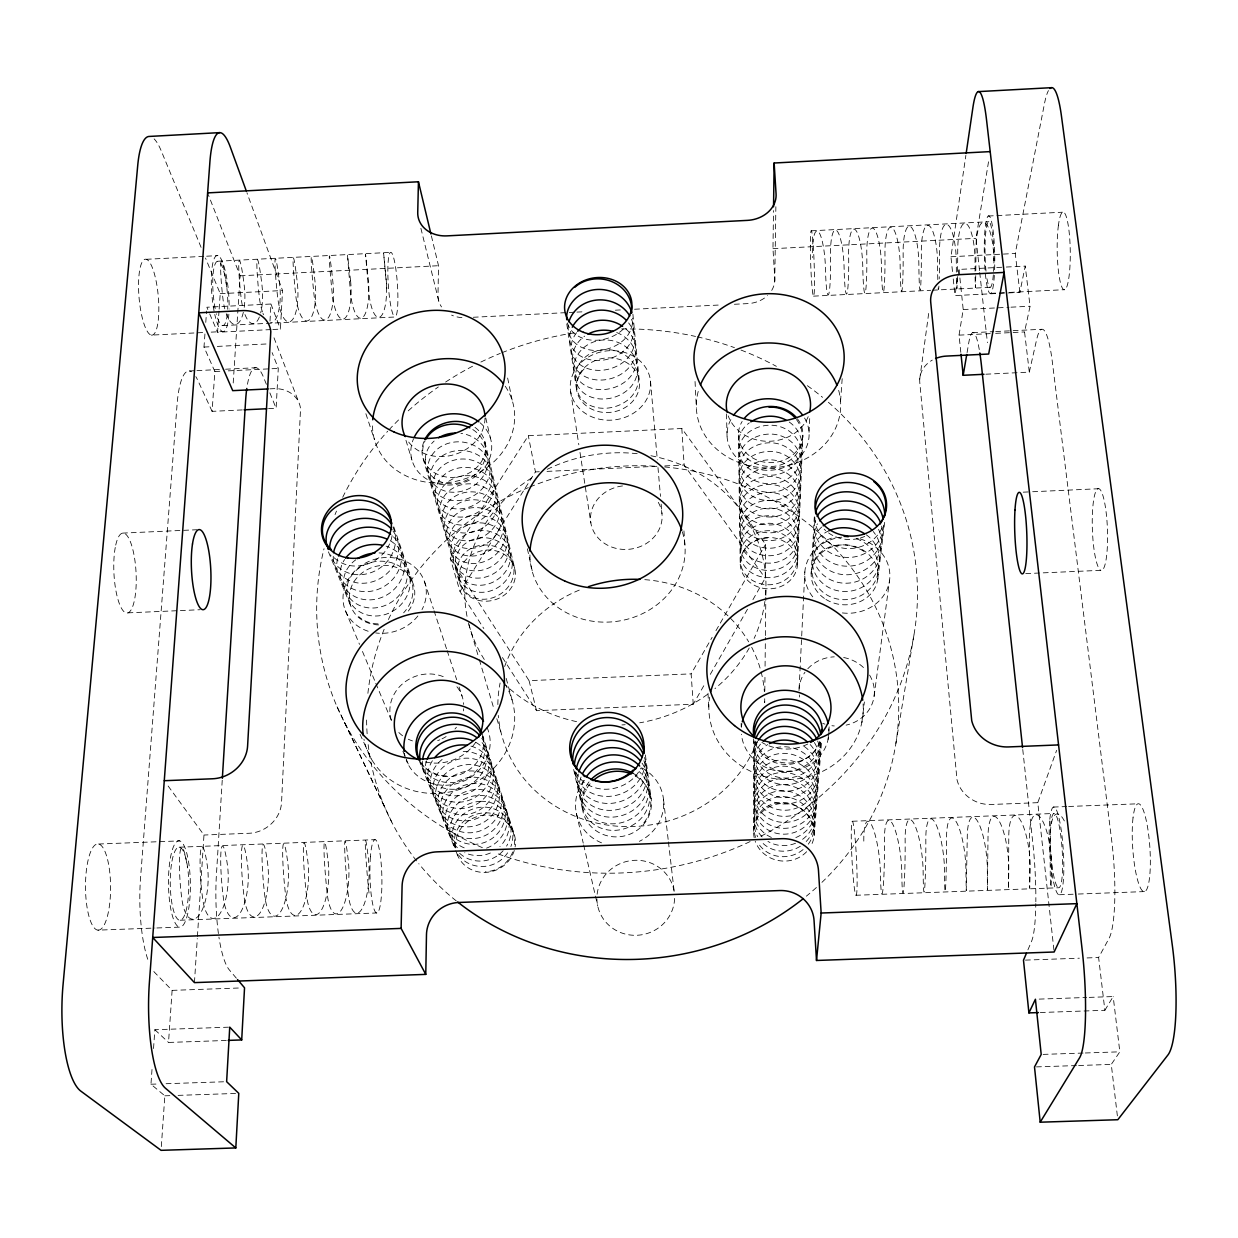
<?xml version="1.0" encoding="UTF-8"?>
<svg xmlns="http://www.w3.org/2000/svg" width="1238" height="1238" viewBox="0 0 1238 1238"><rect width="100%" height="100%" fill="white"/><g stroke="black" fill="none" stroke-linecap="round" stroke-linejoin="round"><path stroke-width="0.75" stroke-dasharray="5 3.75" d="M752.921 599.687L765.239 578.115L765.579 544.318L681.829 428.503L528.317 435.73L450.245 558.384L460.041 591.501L483.826 628.548M764.713 698.758L764.682 702.596A133.611 123.475 -7.9 0 0 764.682 697.907M764.805 691.098L764.991 673.859M765.069 666.199L765.394 637.462M765.409 635.543L765.827 597.227M765.858 595.308L765.935 587.648M975.823 270.611L975.977 249.209A32.42 8.79 87.2 0 1 985.03 222.964A32.42 8.79 87.2 0 1 993.805 260.614M771.723 290.404A28.273 23.77 -2.3 0 0 774.802 278.318L772.976 248.683L773.502 210.599M957.593 271.524L957.732 250.138A32.405 8.511 87.2 0 1 966.429 223.908A32.405 8.511 87.2 0 1 975.049 261.558L975.064 271.199M774.74 281.428L775.87 206.731M431.381 235.87L438.515 265.706L437.989 295.248A28.072 23.522 -11.4 0 0 441.517 306.916M975.745 275.625L975.358 287.634L975.08 276.244M957.5 276.538L956.912 288.562L956.401 277.188M797.535 564.172A28.675 25.689 0.2 0 0 755.52 540.418A28.675 25.689 0.2 0 0 753.602 584.878A28.675 25.689 0.2 0 0 797.535 564.172L802.874 435.513M809.048 432.325L809.838 415.581M799.129 688.39L804.839 571.863M268.584 408.648L276.12 408.277L278.287 368.413L272.128 352.629M272.809 329.494L280.422 329.122L282.527 290.528L246.935 192.741M811.169 573.813L814.325 516.772M269.992 321.091L270.967 304.022L206.87 307.241L209.005 312.239M222.236 780.234L216.433 874.539A74.992 17.115 89.3 0 0 218.414 933.545M194.443 982.616L197.291 938.528M197.415 936.609L203.976 835.031L167.672 785.372M233.208 382.991L240.141 275.811L208.309 194.66M161.327 1146.574L164.84 1095.816L150.959 1084.225L152.166 1067.311M226.291 1040.462L168.523 1042.442L172.113 990.369L154.843 972.65A74.884 19.638 89.5 0 1 152.351 969.416M242.23 409.917L212.1 411.356L214.855 371.508L203.991 347.058L204.951 333.78M270.905 329.587L217.563 332.248L219.018 311.032M219.157 309.113L220.225 293.685L205.508 258.061M153.527 1048.524L154.874 1029.737L229.742 1027.138M205.771 322.406L206.591 311.032M840.571 401.112L842.211 378.209M814.202 835.464L821.537 742.088M828.067 739.504L829.15 726.892M877.757 579.245L884.675 522.374M861.849 722.543L864.387 701.931M874.105 696.143L889.596 580.111M919.726 379.107L928.84 312.208M952.486 271.54L950.954 256.73L965.872 155.384M1006.308 267.037L1025.234 266.093L1019.864 292.354L954.962 295.572L959.001 269.42L1004.42 267.129M960.812 352.35L959.032 335.142L963.21 309.546L959.001 269.42M979.521 270.58L975.993 238.346L988.961 159.145M895.894 743.373L914.433 632.154M967.079 352.582L968.704 343.127A68.663 8.712 88.2 0 1 979.568 351.329M1019.864 292.354L1015.253 253.481L1044.454 103.729A73.754 11.962 89.5 0 1 1048.447 90.591M985.85 374.201L1029.304 372.127L1024.553 331.939L1030.062 306.235L1025.234 266.093M1029.304 372.127L1036.593 339.816A68.771 10.941 88.4 0 1 1052.377 362.223L1111.693 840.556A76.416 13.355 86.2 0 1 1109.016 938.435L1098.617 957.516L1104.869 1010.285L1040.322 1012.514M1053.925 950.088L1037.784 802.673L1056.618 750.336M1027.911 949.84L1031.594 941.205A76.276 10.631 86.5 0 0 1035.804 903.585M502.427 657.533L536.534 710.689L693.249 704.221L705.567 682.649M710.303 674.354L748.185 607.982M693.249 704.221L691.129 673.874L712.129 637.338M715.951 630.684L765.579 544.318M1104.869 1010.285L1113.179 996.559L1088.527 997.41M460.041 591.501L535.435 471.91L528.317 435.73M1117.372 1115.902L1111.275 1064.417L1119.833 1051.82L1113.179 996.559M146.316 259.299L204.75 256.297M206.638 256.204L217.95 255.616M988.234 216.031L1062.514 212.209M217.594 261.249L390.635 252.366M811.308 230.81L988.868 221.71M240.141 275.811L438.515 265.706M772.976 248.683L975.993 238.346M220.225 293.685L282.527 290.528M950.954 256.73L1015.253 253.481M222.732 325.594L394.937 317.005A32.389 4.55 86.2 0 0 395.789 268.677A32.389 4.55 86.2 0 0 387.865 268.367A32.389 4.55 86.2 0 0 394.937 317.005M813.552 296.145L930.697 290.296M932.616 290.203L990.23 287.324M473.272 317.268L567.36 312.58M569.279 312.487L575.036 312.193M576.954 312.1L582.727 311.821M615.363 310.196L621.12 309.902M634.552 309.237L720.965 304.935M734.397 304.269L747.845 303.604A28.273 23.77 -2.3 0 0 767.514 295.588M151.376 335.111A38.099 9.625 85 0 0 155.787 279.478A38.099 9.625 85 0 0 138.857 276.91A38.099 9.625 85 0 0 151.376 335.111L203.481 332.511M211.203 332.124L222.778 331.552M990.617 293.36L1007.701 292.508M1009.604 292.416L1064.649 289.677M203.991 347.058L209.702 346.779M217.315 346.408L268.692 343.87M963.21 309.546L1009.047 307.272M1010.966 307.179L1030.062 306.235M189.337 370.982L195.047 370.704M196.95 370.611L223.645 369.311M225.548 369.218L256.049 367.717M972.666 332.666L993.758 331.645M995.677 331.536L1041.684 329.293M214.855 371.508L220.612 371.23M228.303 370.858L278.287 368.413M959.032 335.142L993.727 333.44M995.646 333.347L1024.553 331.939M269.884 388.856L273.598 388.67A28.845 24.389 -18.9 0 1 300.54 408.803L281.552 802.394A31.786 28.598 -31.7 0 1 249.008 833.282L203.976 835.031M535.435 471.91L539.288 471.74M547.026 471.384L657.084 466.277M664.821 465.921L684.119 465.024L765.239 578.115M122.469 533.114L196.811 529.74M1023.238 492.167L1030.79 491.826M1032.678 491.734L1098.71 488.731M127.932 612.856L200.123 609.715M1025.745 573.612L1100.861 570.331A40.885 7.521 87.9 0 0 1106.06 511.727A40.885 7.521 87.9 0 0 1092.86 506.667A40.885 7.521 87.9 0 0 1100.861 570.331M450.245 558.384L529.059 680.652L691.129 673.874M1037.784 802.673L991.205 804.483A32.265 29.542 17.5 0 1 956.989 779.661L919.772 382.387A29.356 25.039 5.3 0 1 932.291 360.103M98.591 844.022L179.649 840.896M1053.29 807.068L1066.723 806.557M1068.642 806.48L1137.737 803.802M179.17 847.21L375.129 839.658M852.286 821.258L1054.018 813.474M180.129 920.236L376.878 912.963M856.015 895.26A37.047 2.259 87.1 0 0 855.257 840.231A37.047 2.259 87.1 0 0 851.295 839.271A37.047 2.259 87.1 0 0 856.015 895.26L1058.598 887.754A37.217 5.772 86.4 0 0 1060.347 832.4A37.217 5.772 86.4 0 0 1050.288 831.673A37.217 5.772 86.4 0 0 1058.598 887.754M98.019 930.14A43.098 12.55 89.7 0 0 108.944 866.306A43.098 12.55 89.7 0 0 87.202 864.697A43.098 12.55 89.7 0 0 98.019 930.14L154.951 928.036M156.855 927.974L179.618 927.138A43.175 10.941 89.3 0 0 188.795 863.257A43.175 10.941 89.3 0 0 169.823 861.54A43.175 10.941 89.3 0 0 179.618 927.138M1059.403 894.734L1076.41 894.099M1078.298 894.037L1144.469 891.592M172.113 990.369L240.729 987.939M1025.42 960.115L1079.35 958.197M1087.057 957.933L1098.617 957.516M1039.208 999.112L1086.624 997.472M150.959 1084.225L158.526 1083.977M166.093 1083.714L226.631 1081.687M1043.123 1054.389L1083.389 1053.043M1085.308 1052.981L1119.833 1051.82M164.84 1095.816L170.519 1095.63M178.102 1095.367L236.891 1093.417M1036.423 1066.893L1076.72 1065.562M1078.638 1065.5L1111.275 1064.417M154.874 1029.737L168.523 1042.442M236.381 978.206L229.386 969.973A74.992 17.115 89.3 0 1 218.925 937.058M344.628 722.59L392.431 823.471M337.092 706.774L385.622 809.172M212.1 411.356L197.941 380.654A67.517 16.156 86.2 0 0 195.836 376.646M360.041 734.304L371.802 759.761M209.717 313.91L217.563 332.248M402.907 751.327L409.205 766.214M345.433 610.752L359.515 644.379M362.471 651.467L375.083 681.55M375.81 683.314L391.378 720.485M328.441 551.823L351.081 606.868M201.098 247.368L161.373 151.175A72.346 17.642 84.5 0 0 154.116 138.888M419.032 760.194L455.058 849.036M455.739 850.707L457.905 856.031M266.387 384.306L263.617 377.466A67.61 14.067 86.4 0 0 247.043 386.86M269.869 392.879L276.12 408.277M274 337.788L298.931 402.644M270.967 304.022L280.422 329.122M393.792 526.862L413.492 584.769M365.875 413.709L374.387 439.413M424.495 581.643L433.439 608.895M434.027 610.705L446.547 648.851M447.15 650.662L456.683 679.724M459.066 686.982L462.053 696.066M482.34 734.366L514.296 834.458M405.956 440.341L411.991 460.18M468.954 624.679L478.796 657.858M479.338 659.699L494.101 709.467M496.84 718.674L501.761 735.264M423.102 458.493L459.902 583.81M506.187 678.378L512.099 699.996M529.059 680.652L536.534 710.689M420.889 228.287L438.825 301.329M484.863 441.703L514.76 568.66A28.459 25.41 -14.3 0 1 478.704 600.415A28.459 25.41 -14.3 0 1 468.01 557.719A28.459 25.41 -14.3 0 1 514.76 568.66M485.76 417.918L490.403 438.097M576.428 813.552L583.237 843.109M583.671 844.966L597.722 905.937M573.658 769.494L582.819 810.875M527.373 548.759L532.634 572.776M507.642 378.023L512.269 400.694M570.61 391.425L578.827 444.798M580.003 452.412L590.851 522.931M566.772 323.892L576.552 389.583M645.385 754.932L651.157 798.85M663.537 799.686L668.211 839.983M668.443 841.902L674.215 891.793M979.738 272.484L987.413 342.663M1022.758 749.501L1032.879 843.542A76.276 10.631 86.5 0 1 1035.835 901.744M953.245 278.937L954.962 295.572M350.617 280.918L347.476 255.013L350.509 293.066A31.987 9.362 87.6 0 0 362.517 317.578A31.987 9.362 87.6 0 0 368.367 280.02L365.535 254.084L368.769 292.137A32.002 9.099 87.7 0 0 380.453 316.68A32.002 9.099 87.7 0 0 386.148 279.123L383.61 253.156L387.061 291.224M632.897 314.158L639.412 382.171A31.662 27.267 -7.2 0 1 594.163 410.242A31.662 27.267 -7.2 0 1 590.139 363.183A31.662 27.267 -7.2 0 1 639.412 382.171M650.492 381.025A40.297 34.71 -7.1 0 1 593.544 417.516A40.297 34.71 -7.1 0 1 587.292 357.72A40.297 34.71 -7.1 0 1 650.492 381.025L657.316 459.871M657.982 467.562L660.488 496.407M661.154 504.098L661.974 513.708M683.949 530.885L685.094 547.908M681.829 428.503L684.119 465.024M707.997 693.249L708.879 710.225M695.044 381.49L696.36 407.983M726.505 413.956L727.046 436.178M741.16 723.394L741.222 727.016M738.374 435.002L740.216 563.476M956.355 272.143L956.309 262.518A32.389 8.233 87.1 0 0 947.844 224.867A32.389 8.233 87.1 0 0 939.534 251.066A32.436 0.975 -89.9 0 1 939.209 278.937M753.4 738.854L753.586 832.369M461.944 317.624A28.072 23.522 -11.4 0 1 451.622 315.133M480.065 422.746A40.746 35.314 -13.7 0 1 483.454 469.078A40.746 35.314 -13.7 0 1 431.536 481.597A40.746 35.314 -13.7 0 1 413.538 438.778M486.983 727.31A43.593 40.065 -21.1 0 1 462.114 781.843A43.593 40.065 -21.1 0 1 406.157 759.9M405.12 756.573A43.593 40.065 -21.1 0 1 404.377 753.153M828.856 728.888A43.856 40.699 3.7 0 1 788.389 771.645A43.856 40.699 3.7 0 1 741.423 734.211M741.423 727.124A43.856 40.699 3.7 0 1 741.918 723.611M804.545 418.011A41.055 35.763 -0.8 0 1 767.993 470.301A41.055 35.763 -0.8 0 1 731.658 418.15M635.094 775.808A34.695 32.745 -10.7 0 1 645.447 822.017A34.695 32.745 -10.7 0 1 596.035 830.713A34.695 32.745 -10.7 0 1 590.124 783.731M378.627 624.911A33.117 29.372 -19.3 0 1 350.694 588.731A33.117 29.372 -19.3 0 1 397.073 567.7A33.117 29.372 -19.3 0 1 407.813 611.696M227.312 314.143A32.281 7.103 85.4 0 1 216.325 313.787M215.18 308.711A32.281 7.103 85.4 0 1 217.873 261.233A32.281 7.103 85.4 0 1 227.684 309.221M993.34 274.851A32.822 4.41 88.8 0 1 986.593 276.089M986.021 271.153A32.822 4.41 88.8 0 1 986.129 229.37A32.822 4.41 88.8 0 1 991.824 229.572A32.822 4.41 88.8 0 1 993.588 271.416M505.212 386.21A71.634 61.668 -13.6 0 1 460.969 480.065A71.634 61.668 -13.6 0 1 372.499 423.396M504.547 683.376A76.771 70.195 -20.6 0 1 464.807 787.569A76.771 70.195 -20.6 0 1 363.926 739.194M863.103 703.896A77.251 71.355 3.3 0 1 783.128 779.445A77.251 71.355 3.3 0 1 709.637 697.226M838.652 390.341A72.206 62.473 -1 0 1 766.941 467.902A72.206 62.473 -1 0 1 699.176 388.314M475.81 742.15A44.785 40.947 -20.6 0 1 422.684 761.169M807.749 744.038A45.063 41.612 3.3 0 1 761.881 742.429M808.182 416.68A42.123 36.428 -1 0 1 767.73 441.285A42.123 36.428 -1 0 1 728.223 415.922M485.002 418.042A41.783 35.964 -13.6 0 1 453.696 454.81A41.783 35.964 -13.6 0 1 407.147 439.908M682.339 531.783A77.762 69.529 -8.1 0 1 618.072 621.167A77.762 69.529 -8.1 0 1 529.926 554.825M392.926 527.048A34.385 30.965 -35.5 0 1 380.84 567.391A34.385 30.965 -35.5 0 1 338.562 567.236A34.37 28.768 -5.6 0 1 330.608 554.779M333.239 556.311A34.091 28.598 -5.6 0 0 342.059 575.809A34.107 30.749 -35.7 0 0 386.488 573.983A34.107 30.749 -35.7 0 0 393.003 530.978M393.498 536.874A33.828 30.548 -35.9 0 1 391.1 581.024A33.828 30.548 -35.9 0 1 345.495 584.243A33.797 28.428 -5.6 0 1 337.928 557.781M392.106 535.621A34.679 31.167 -35.4 0 1 369.125 563.398A34.679 31.167 -35.4 0 1 335.003 558.508A34.664 28.938 -5.6 0 1 332.295 555.738M390.388 540.82A33.797 28.428 -5.6 0 1 395.092 544.209A33.55 30.346 -36.1 0 1 394.845 588.623A33.55 30.346 -36.1 0 1 348.884 592.522A33.519 28.273 -5.6 0 1 344.551 559.591M355.91 559.715A33.24 28.103 -5.6 0 0 352.211 600.693A33.271 30.145 -36.3 0 0 397.816 596.84A33.271 30.145 -36.3 0 0 398.032 552.721A33.519 28.273 -5.6 0 0 386.086 546.159M379.06 552.922A33.24 28.103 -5.6 0 1 400.911 561.108A33.008 29.944 -36.5 0 1 400.725 604.918A33.008 29.944 -36.5 0 1 355.476 608.709A32.962 27.948 -5.6 0 1 357.411 569.279A32.962 27.948 -5.6 0 1 403.758 569.341A32.745 29.743 -36.7 0 1 403.634 612.81M378.07 623.875A32.745 29.743 -36.7 0 1 358.695 616.601M575.949 772.806A35.763 31.677 -21.1 0 0 597.335 801.791A35.763 31.677 -21.1 0 0 636.347 791.871A35.902 34.757 9.8 0 0 644.487 757.486M575.655 771.939A36.397 32.126 -20.8 0 0 634.212 777.464A36.552 35.298 9.1 0 0 640.665 768.427M574.772 771.614A36.072 31.894 -20.9 0 0 599.053 795.585A36.072 31.894 -20.9 0 0 635.295 784.737A36.227 35.02 9.4 0 0 645.153 758.724M643.853 760.72A35.593 34.494 10.1 0 1 637.4 798.866A35.453 31.476 -21.2 0 1 595.772 807.625A35.453 31.476 -21.2 0 1 578.332 773.92M589.04 781.921A34.54 30.842 -21.5 0 0 593.76 824.229A34.54 30.842 -21.5 0 0 640.417 819.169A34.679 33.705 11.4 0 0 639.148 771.537M584.212 780.265A34.834 31.043 -21.4 0 0 594.89 819.293A34.834 31.043 -21.4 0 0 639.427 812.53A34.974 33.968 11 0 0 641.129 767.684M581.04 777.062A35.144 31.259 -21.3 0 0 595.292 813.567A35.144 31.259 -21.3 0 0 638.421 805.752A35.283 34.231 10.6 0 0 641.485 762.299M633.237 773.394A34.385 33.457 11.9 0 1 641.392 825.7M881.642 526.104A34.432 31.971 -10 0 1 865.811 561.232A34.432 31.971 -10 0 1 825.467 558.74A34.231 28.381 12.9 0 1 817.482 523.813M883.623 525.082A34.741 32.188 -10 0 1 862.886 554.392A34.741 32.188 -10 0 1 826.071 549.966A34.525 28.536 12.8 0 1 815.672 519.697M864.712 536.425A35.345 32.652 -10.1 0 1 860.534 537.942M858.383 538.515A35.345 32.652 -10.1 0 1 827.309 531.969A35.113 28.876 12.5 0 1 824.183 529.168M814.883 517.654A34.819 28.706 12.7 0 0 826.69 541.052A35.035 32.42 -10 0 0 882.756 526.011M878.562 529.369A34.153 31.755 -9.9 0 1 867.544 568.149A34.153 31.755 -9.9 0 1 824.879 567.36A33.952 28.211 13 0 1 821.661 527.063M829.073 530.684A33.674 28.041 13.1 0 0 824.307 575.856A33.859 31.538 -9.9 0 0 869.85 574.045A33.859 31.538 -9.9 0 0 873.192 531.489M866.26 534.801A33.674 28.041 13.1 0 1 867.884 536.008A33.581 31.321 -9.8 0 1 871.088 580.266A33.581 31.321 -9.8 0 1 823.734 584.181A33.395 27.886 13.2 0 1 813.165 556.373A33.395 27.886 13.2 0 1 836.006 536.983M856.278 538.685A33.395 27.886 13.2 0 1 866.971 544.565A33.302 31.105 -9.8 0 1 870.128 588.53A33.302 31.105 -9.8 0 1 823.177 592.398A33.132 27.716 13.3 0 1 819.912 552.922A33.132 27.716 13.3 0 1 866.074 552.999M631.504 319.311A32.761 29.495 5.5 0 1 624.695 350.168A32.637 25.518 -15.9 0 1 585.512 358.432A32.637 25.518 -15.9 0 1 570.919 330.391M568.304 325.145A32.9 25.642 -15.8 0 0 586.827 349.255A32.9 25.642 -15.8 0 0 623.627 340.079A33.024 29.697 5.4 0 0 632.664 318.12M567.391 322.932A33.163 25.766 -15.8 0 0 590.232 340.001A33.163 25.766 -15.8 0 0 622.544 329.803A33.302 29.882 5.4 0 0 623.937 328.426M576.583 332.713A32.374 25.394 -15.9 0 0 582.804 366.433A32.374 25.394 -15.9 0 0 625.732 360.119A32.498 29.31 5.6 0 0 628.641 322.917M625.685 328.72A32.234 29.139 5.6 0 1 626.768 369.899A32.111 25.271 -15.9 0 1 581.968 374.758A32.111 25.271 -15.9 0 1 581.736 338.5A31.987 28.954 5.7 0 1 584.692 336.132M616.694 332.542A31.987 28.954 5.7 0 1 627.774 379.524A31.863 25.147 -15.9 0 1 583.33 384.322A31.863 25.147 -15.9 0 1 583.083 348.234A31.739 28.768 5.8 0 1 627.759 348.404A31.739 28.768 5.8 0 1 628.78 388.995A31.615 25.039 -16 0 1 584.676 393.73A31.615 25.039 -16 0 1 584.413 357.828A31.492 28.598 5.9 0 1 628.749 357.983A31.492 28.598 5.9 0 1 629.755 398.327A31.368 24.915 -16 0 1 585.992 403A31.368 24.915 -16 0 1 585.729 367.268M938.915 286.133A32.436 0.975 -89.9 0 1 938.079 286.597M937.8 279.587A32.436 0.975 -89.9 0 1 937.568 263.446A32.389 7.954 87 0 0 929.274 225.811A32.389 7.954 87 0 0 921.32 251.995A32.42 1.253 -90 0 1 920.298 289.769A32.42 1.253 -90 0 1 918.859 264.39A32.374 7.676 86.9 0 0 910.719 226.771A32.374 7.676 86.9 0 0 903.136 252.923A32.405 1.517 90 0 1 901.945 290.682A32.405 1.517 90 0 1 900.15 265.334A32.358 7.397 86.8 0 0 892.18 227.715A32.358 7.397 86.8 0 0 884.953 253.836A32.389 1.78 89.9 0 1 883.592 291.595A32.389 1.78 89.9 0 1 881.456 266.278A32.343 7.119 86.7 0 0 873.657 228.659A32.343 7.119 86.7 0 0 866.786 254.765A32.374 2.058 89.8 0 1 865.269 292.508A32.374 2.058 89.8 0 1 862.778 267.222A32.327 6.84 86.7 0 0 855.149 229.618A32.327 6.84 86.7 0 0 848.634 255.678A32.358 2.321 89.7 0 1 846.962 293.421A32.358 2.321 89.7 0 1 844.115 268.166A32.327 6.561 86.6 0 0 836.656 230.562A32.327 6.561 86.6 0 0 830.497 256.606A32.343 2.6 89.7 0 1 828.671 294.334A32.343 2.6 89.7 0 1 825.483 269.11A32.312 6.298 86.5 0 0 818.179 231.506A32.312 6.298 86.5 0 0 812.376 257.519M1064.34 820.933A36.877 10.43 82.4 0 0 1050.366 834.489A36.738 0.851 -89.7 0 0 1050.489 883.53A36.738 0.851 -89.7 0 0 1051.696 867.513A36.846 10.059 82.5 0 0 1041.096 818.473A36.846 10.059 82.5 0 0 1029.552 835.279L1029.676 888.28L1030.233 868.333A36.831 9.703 82.6 0 0 1019.849 819.293A36.831 9.703 82.6 0 0 1008.769 836.068L1008.521 889.07L1008.769 869.138A36.8 9.331 82.7 0 0 998.602 820.113A36.8 9.331 82.7 0 0 988.017 836.857L987.367 889.843L987.336 869.943A36.784 8.976 82.8 0 0 977.386 820.933A36.784 8.976 82.8 0 0 967.265 837.662L966.244 890.633L965.919 870.747A36.769 8.604 82.9 0 0 956.2 821.738A36.769 8.604 82.9 0 0 946.528 838.451A36.676 0.928 -89.4 0 1 945.615 887.429A36.676 0.928 -89.4 0 1 944.532 871.521A36.738 8.248 83 0 0 935.015 822.558A36.738 8.248 83 0 0 925.823 839.24A36.66 1.284 -89.4 0 1 924.693 888.203A36.66 1.284 -89.4 0 1 923.146 872.326A36.722 7.892 83.1 0 0 913.861 823.378A36.722 7.892 83.1 0 0 905.133 840.029A36.645 1.64 -89.3 0 1 903.802 888.977A36.645 1.64 -89.3 0 1 901.79 873.115A36.707 7.536 83.1 0 0 892.722 824.183A36.707 7.536 83.1 0 0 884.458 840.819A36.629 1.996 -89.2 0 1 882.911 889.751A36.629 1.996 -89.2 0 1 880.45 873.92A36.691 7.165 83.2 0 0 871.598 825.003A36.691 7.165 83.2 0 0 863.815 841.592M328.163 862.019A36.258 11.328 -87.1 0 1 321.091 910.58A36.258 11.328 -87.1 0 1 306.529 895.384A36.165 2.399 85.1 0 1 303.418 846.854A36.165 2.399 85.1 0 1 308.014 862.793A36.242 11.668 -87 0 1 300.726 911.323A36.242 11.668 -87 0 1 285.73 896.173A36.15 2.739 85.1 0 1 282.821 847.643A36.15 2.739 85.1 0 1 287.866 863.551A36.242 11.993 -86.9 0 1 280.376 912.081A36.242 11.993 -86.9 0 1 264.947 896.946A36.134 3.08 85.2 0 1 262.255 848.432A36.134 3.08 85.2 0 1 267.733 864.325A36.227 12.334 -86.8 0 1 260.057 912.839A36.227 12.334 -86.8 0 1 244.196 897.72A36.119 3.42 85.3 0 1 241.704 849.222A36.119 3.42 85.3 0 1 247.615 865.083A36.212 12.659 -86.7 0 1 239.739 913.582A36.212 12.659 -86.7 0 1 223.459 898.494A36.103 3.76 85.3 0 1 221.153 850.011A36.103 3.76 85.3 0 1 227.529 865.857A36.196 12.984 -86.6 0 1 219.451 914.34A36.196 12.984 -86.6 0 1 202.738 899.268A36.072 4.101 85.4 0 1 200.649 850.8A36.072 4.101 85.4 0 1 207.442 866.615A36.196 13.324 -86.5 0 1 199.179 915.099A36.196 13.324 -86.5 0 1 182.032 900.057A36.057 4.441 85.4 0 1 180.144 851.589A36.057 4.441 85.4 0 1 187.387 867.389M369.017 893.047A36.227 1.362 84.9 0 1 365.303 844.471A36.227 1.362 84.9 0 1 368.568 860.472A36.289 10.662 -87.3 0 1 361.867 909.063A36.289 10.662 -87.3 0 1 348.172 893.836A36.212 1.702 85 0 1 344.644 845.26A36.212 1.702 85 0 1 348.358 861.246A36.273 11.003 -87.2 0 1 341.471 909.822A36.273 11.003 -87.2 0 1 327.343 894.61A36.181 2.058 85 0 1 324.031 846.065A36.181 2.058 85 0 1 328.178 862.019M350.602 280.918A31.971 9.625 87.5 0 1 344.597 318.476A31.971 9.625 87.5 0 1 332.264 293.979A32.002 0.913 84.4 0 1 329.308 256.56A32.002 0.913 84.4 0 1 332.867 281.815A31.971 9.873 87.4 0 1 326.693 319.373A31.971 9.873 87.4 0 1 314.034 294.892A32.002 1.176 84.3 0 1 311.233 257.473A32.002 1.176 84.3 0 1 315.133 282.713A31.956 10.136 87.4 0 1 308.804 320.255A31.956 10.136 87.4 0 1 295.805 295.805A31.987 1.439 84.2 0 1 293.174 258.402A31.987 1.439 84.2 0 1 297.399 283.626A31.94 10.384 87.3 0 1 290.93 321.153A31.94 10.384 87.3 0 1 277.591 296.733A31.971 1.702 84.2 0 1 275.115 259.33A31.971 1.702 84.2 0 1 279.695 284.523A31.925 10.647 87.2 0 1 270.596 322.716M263.508 314.762A31.925 10.647 87.2 0 1 262.967 313.384M262.441 311.914A31.925 10.647 87.2 0 1 259.392 297.646A31.971 1.965 84.1 0 1 257.071 260.259A31.971 1.965 84.1 0 1 261.992 285.421A31.909 10.894 87.1 0 1 260.676 312.92M226.647 287.201A31.94 2.491 83.9 0 0 221.045 262.1A31.94 2.491 83.9 0 0 223.041 299.472A31.909 11.157 87 0 0 224.774 308.835M243.344 312.301A31.909 11.157 87 0 1 226.244 313.725M244.226 307.334A31.909 11.157 87 0 0 244.304 286.303A31.956 2.228 84 0 0 239.058 261.172A31.956 2.228 84 0 0 241.209 298.559A31.909 10.894 87.1 0 0 242.896 307.937M259.376 316.974A31.909 10.894 87.1 0 1 244.335 312.827M994.346 275.378A38.796 5.2 88.8 0 1 985.386 273.861A38.796 5.2 88.8 0 1 988.574 215.876A38.796 5.2 88.8 0 1 994.532 271.787M147.755 959.28A74.884 19.638 89.5 0 1 140.59 877.417L177.08 404.424A67.517 16.156 86.2 0 1 191.488 371.756M228.86 314.22A38.161 8.387 85.4 0 1 214.778 314.452M214.066 310.97A38.161 8.387 85.4 0 1 217.068 255.523A38.161 8.387 85.4 0 1 229.092 309.051M761.107 671.816A133.611 123.475 -7.9 0 1 764.372 691.702M757.254 741.144A133.611 123.475 -7.9 0 1 614.218 825.932A133.611 123.475 -7.9 0 1 498.264 715.394M497.846 704.561A133.611 123.475 -7.9 0 1 500.09 683.005M504.64 666.539A133.611 123.475 -7.9 0 1 580.792 589.489M644.797 579.663A133.611 123.475 -7.9 0 1 728.362 616.184M730.606 618.396A133.611 123.475 -7.9 0 1 748.665 641.841M751.683 647.273A133.611 123.475 -7.9 0 1 760.705 670.315M664.605 466.943A266.433 246.501 -7.9 0 1 883.886 626.366A266.433 246.501 -7.9 0 1 821.939 882.354M816.415 887.507A266.433 246.501 -7.9 0 1 806.356 896.173M456.249 900.893A266.433 246.501 -7.9 0 1 418.784 863.675M416.541 860.859A266.433 246.501 -7.9 0 1 367.903 742.32M367.129 733.763A266.433 246.501 -7.9 0 1 366.587 718.334M367.903 693.342A266.433 246.501 -7.9 0 1 384.538 628.378M388.407 619.557A266.433 246.501 -7.9 0 1 528.301 487.617M529.926 486.952A266.433 246.501 -7.9 0 1 657.595 466.37M658.276 502.334A35.871 31.848 -7 0 1 638.282 547.304A35.871 31.848 -7 0 1 591.315 525.206A35.871 31.848 -7 0 1 623.271 485.853M456.915 686.75A37.341 34.014 -20.8 0 1 463.693 704.453M463.646 708.77A37.341 34.014 -20.8 0 1 463.399 710.937M456.42 727.217A37.341 34.014 -20.8 0 1 454.965 729.012M446.144 736.564A37.341 34.014 -20.8 0 1 442.012 738.838M439.861 739.798A37.341 34.014 -20.8 0 1 437.648 740.634M412.486 740.912A37.341 34.014 -20.8 0 1 408.292 739.225M402.598 735.774A37.341 34.014 -20.8 0 1 397.785 731.349M391.394 720.237A37.341 34.014 -20.8 0 1 403.789 682.803A37.341 34.014 -20.8 0 1 445.015 677.434M674.602 898.417A38.904 37.465 -11.2 0 1 635.465 935.309A38.904 37.465 -11.2 0 1 596.902 898.943M597.134 894.238A38.904 37.465 -11.2 0 1 634.831 860.302A38.904 37.465 -11.2 0 1 674.137 891.375M869.571 675.081A37.697 34.587 6.2 0 1 846.111 725.128M834.288 725.948A37.697 34.587 6.2 0 1 831.921 725.7M824.957 724.137A37.697 34.587 6.2 0 1 822.728 723.348M799.655 697.056A37.697 34.587 6.2 0 1 799.299 694.905M799.036 690.556A37.697 34.587 6.2 0 1 804.994 672.203M807.78 668.768A37.697 34.587 6.2 0 1 834.288 656.836M843.651 657.517A37.697 34.587 6.2 0 1 863.985 668.025M754.205 837.755A30.408 28.799 6.7 0 1 788.08 803.772A30.408 28.799 6.7 0 1 810.967 845.802M806.634 851.729A30.408 28.799 6.7 0 1 755.211 841.267M455.677 847.411A30.238 28.397 -23.5 0 1 486.642 815.037A30.238 28.397 -23.5 0 1 515.116 846.916M514.281 850.475A30.238 28.397 -23.5 0 1 486.286 872.357A30.238 28.397 -23.5 0 1 457.224 854.375M828.377 402.273A300.942 271.571 -8 0 1 759.792 836.811M750.104 841.577A300.942 271.571 -8 0 1 494.937 852.719M482.371 847.659A300.942 271.571 -8 0 1 324.031 548.697M335.034 514.606A300.942 271.571 -8 0 1 336.473 511.108M342.709 497.289A300.942 271.571 -8 0 1 387.695 431.242M388.995 429.834A300.942 271.571 -8 0 1 399.75 418.784M408.215 410.846A300.942 271.571 -8 0 1 438.345 386.952M445.618 382.047A300.942 271.571 -8 0 1 474.541 365.21M480.87 362.053A300.942 271.571 -8 0 1 500.276 353.387M501.916 352.722A300.942 271.571 -8 0 1 575.531 332.666M621.631 328.906A300.942 271.571 -8 0 1 695.555 336.442M697.273 336.829A300.942 271.571 -8 0 1 734.428 347.615M741.005 350.06A300.942 271.571 -8 0 1 776.381 366.34M807.377 385.683A300.942 271.571 -8 0 1 822.558 397.336M650.909 455.739A150.866 135.963 -8 0 1 765.455 596.252M764.883 601.42A150.866 135.963 -8 0 1 754.112 638.406M749.222 647.985A150.866 135.963 -8 0 1 714.945 688.622M707.455 694.41A150.866 135.963 -8 0 1 639.706 722.806M625.175 724.694A150.866 135.963 -8 0 1 621.925 724.926M576.583 721.646A150.866 135.963 -8 0 1 505.909 685.403M484.29 659.483A150.866 135.963 -8 0 1 467.716 619.681M467.02 616.338A150.866 135.963 -8 0 1 534.445 476.228M547.227 469.31A150.866 135.963 -8 0 1 638.282 453.804M368.166 631.241A42.138 37.403 -19.2 0 1 346.686 582.371A42.138 37.403 -19.2 0 1 402.443 559.978A42.138 37.403 -19.2 0 1 422.003 609.622M417.871 615.982A42.138 37.403 -19.2 0 1 375.687 632.943M642.274 768.102A44.166 41.69 -10.4 0 1 663.692 805.118A44.166 41.69 -10.4 0 1 639.35 841.36M601.513 842.815A44.166 41.69 -10.4 0 1 585.249 778.903M860.193 538.932A42.587 38.13 4.3 0 1 888.884 583.918A42.587 38.13 4.3 0 1 841.979 612.872M812.747 596.855A42.587 38.13 4.3 0 1 841.855 537.184M797.442 418.831A32.265 28.103 -0.7 0 1 792.722 454.965A32.265 28.103 -0.7 0 1 751.033 456.93A32.265 28.103 -0.7 0 1 742.15 421.446M820.221 742.289A34.463 31.987 3.9 0 1 787.523 763.041A34.463 31.987 3.9 0 1 755.242 741.098M482.851 736.27A34.246 31.492 -20.9 0 1 461.805 773.843A34.246 31.492 -20.9 0 1 420.208 761.974M474.99 427.373A32.018 27.747 -13.6 0 1 479.895 463.879A32.018 27.747 -13.6 0 1 438.948 474.99A32.018 27.747 -13.6 0 1 424.077 441.208M458.493 854.824A30.037 26.555 -16.1 0 0 483.331 866.461A30.223 29.356 -38.5 0 0 508.4 851.636M455.058 847.225A30.037 26.555 -16.1 0 1 484.692 812.824A30.006 29.155 -39 0 1 514.172 846.606M459.623 853.276A30.269 26.71 -16 0 0 481.303 861.06A30.439 29.557 -37.9 0 0 503.139 850.723M455.383 847.922A30.269 26.71 -16 0 1 482.696 807.114A30.223 29.356 -38.5 0 1 510.892 846.544M464.204 847.844A30.718 27.019 -15.9 0 1 448.435 817.885A30.718 27.019 -15.9 0 1 478.626 795.43A30.671 29.758 -37.3 0 1 506.961 813.335A30.671 29.758 -37.3 0 1 499.904 846.56M480.684 801.311A30.439 29.557 -37.9 0 1 507.147 815.765A30.439 29.557 -37.9 0 1 506.559 846.127M490.387 852.997A30.671 29.758 -37.3 0 1 479.23 855.566A30.486 26.865 -16 0 1 464.73 852.703M457.41 847.736A30.486 26.865 -16 0 1 452.628 818.705A30.486 26.865 -16 0 1 480.684 801.311M512.687 852.007A30.006 29.155 -39 0 1 485.327 871.784M486.565 848.123A30.904 29.96 -36.8 0 0 506.915 813.815A30.904 29.96 -36.8 0 0 476.553 789.457A30.95 27.174 -15.9 0 0 445.2 818.086A30.95 27.174 -15.9 0 0 475.021 844.347A31.136 30.161 -36.2 0 0 505.444 812.67A31.136 30.161 -36.2 0 0 474.433 783.391A31.198 27.329 -15.8 0 0 442.833 812.19A31.198 27.329 -15.8 0 0 472.854 838.606A31.368 30.377 -35.7 0 0 503.526 806.696A31.368 30.377 -35.7 0 0 472.282 777.216A31.43 27.499 -15.8 0 0 440.434 806.217A31.43 27.499 -15.8 0 0 470.657 832.772A31.6 30.579 -35.2 0 0 501.576 800.646A31.6 30.579 -35.2 0 0 470.1 770.965A31.677 27.654 -15.7 0 0 437.989 800.135A31.677 27.654 -15.7 0 0 468.428 826.86A31.848 30.795 -34.7 0 0 499.61 794.486A31.848 30.795 -34.7 0 0 467.887 764.62A31.925 27.824 -15.7 0 0 435.513 793.976A31.925 27.824 -15.7 0 0 466.169 820.84A32.095 31.012 -34.2 0 0 497.599 788.25A32.095 31.012 -34.2 0 0 465.643 758.167A32.173 27.994 -15.6 0 0 432.991 787.708A32.173 27.994 -15.6 0 0 463.863 814.728A32.343 31.229 -33.8 0 0 495.556 781.89A32.343 31.229 -33.8 0 0 463.368 751.605A32.436 28.149 -15.6 0 0 461.356 751.745M426.522 760.859A32.962 28.489 -15.5 0 0 456.745 795.786A33.132 31.909 -32.4 0 0 486.658 775.065A33.132 31.909 -32.4 0 0 480.112 740.448M481.721 738.173A33.395 32.142 -32 0 1 483.114 771.181A33.395 32.142 -32 0 1 454.3 789.271A33.225 28.66 -15.4 0 1 422.498 761.37M476.026 742.444A32.869 31.677 -32.9 0 1 490.171 777.82A32.869 31.677 -32.9 0 1 459.159 802.209A32.699 28.319 -15.5 0 1 432.402 760.736M482.371 736.502A33.674 32.374 -31.6 0 1 451.808 782.648A33.503 28.845 -15.4 0 1 420.487 761.788A33.782 29.016 -15.3 0 0 449.27 775.917M470.951 746.112A32.606 31.461 -33.3 0 1 493.126 780.404A32.606 31.461 -33.3 0 1 461.526 808.507A32.436 28.149 -15.6 0 1 431.691 789.968A32.436 28.149 -15.6 0 1 444.504 757.718M808.275 844.177A30.13 28.52 -20.1 0 0 814.078 825.328A30.424 28.195 27.9 0 0 782.571 796.607A30.424 28.195 27.9 0 0 754.251 824.787A30.362 28.706 -20 0 0 757.733 836.764M803.075 849.593A30.13 28.52 -20.1 0 1 757.718 842.335M755.567 837.445A30.13 28.52 -20.1 0 1 754.251 830.435A30.207 28.01 28.2 0 1 782.37 802.441A30.207 28.01 28.2 0 1 813.629 830.961M795.833 837.569A30.826 29.062 -19.7 0 0 815.424 807.903A31.105 28.737 27 0 0 783.19 778.625A31.105 28.737 27 0 0 754.236 807.315A31.058 29.248 -19.5 0 0 786.718 834.056A31.058 29.248 -19.5 0 0 815.888 801.93A31.337 28.938 26.7 0 0 783.406 772.45A31.337 28.938 26.7 0 0 754.236 801.311M771.398 837.43A30.826 29.062 -19.7 0 1 754.236 813.227A30.873 28.551 27.3 0 1 782.973 784.706A30.873 28.551 27.3 0 1 814.96 813.799A30.594 28.876 -19.8 0 1 800.677 840.633M795.523 843.264A30.594 28.876 -19.8 0 1 767.947 841.422M762.144 836.888A30.594 28.876 -19.8 0 1 754.251 819.045A30.656 28.381 27.6 0 1 782.772 790.711A30.656 28.381 27.6 0 1 814.511 819.602A30.362 28.706 -20 0 1 804.886 842.784M800.336 846.25A30.362 28.706 -20 0 1 760.859 841.19M754.236 801.311A31.306 29.433 -19.4 0 0 786.966 828.207A31.306 29.433 -19.4 0 0 816.353 795.848A31.584 29.124 26.4 0 0 783.623 766.167A31.584 29.124 26.4 0 0 754.221 795.214A31.554 29.635 -19.2 0 0 787.213 822.264A31.554 29.635 -19.2 0 0 816.832 789.674A31.817 29.31 26.1 0 0 783.84 759.807A31.817 29.31 26.1 0 0 754.221 789.024A31.801 29.82 -19.1 0 0 787.476 816.229A31.801 29.82 -19.1 0 0 817.312 783.406A32.064 29.511 25.8 0 0 784.072 753.338A32.064 29.511 25.8 0 0 754.205 782.741A32.049 30.021 -18.9 0 0 787.739 810.101A32.049 30.021 -18.9 0 0 817.807 777.046A32.312 29.712 25.5 0 0 784.304 746.762A32.312 29.712 25.5 0 0 754.205 776.35A32.312 30.223 -18.8 0 0 788.002 803.864A32.312 30.223 -18.8 0 0 818.318 770.578A32.575 29.898 25.2 0 0 803.632 746.05M819.85 741.33A33.952 31.461 -18.1 0 1 786.47 764.45A33.952 31.461 -18.1 0 1 755.072 741.608M754.84 742.073A33.364 30.517 24.4 0 0 754.174 749.748A33.38 31.027 -18.3 0 0 789.086 777.928A33.38 31.027 -18.3 0 0 820.392 743.636A33.627 30.733 24.1 0 0 820.206 741.67M817.637 740.989A33.364 30.517 24.4 0 1 819.865 750.522A33.101 30.826 -18.5 0 1 788.807 784.567A33.101 30.826 -18.5 0 1 754.19 756.557A33.086 30.316 24.7 0 1 757.486 741.856M820.717 742.537A33.658 31.244 -18.2 0 1 786.223 771.32A33.658 31.244 -18.2 0 1 754.174 742.815A33.627 30.733 24.1 0 1 754.143 740.866M814.372 742.537A33.086 30.316 24.7 0 1 819.339 757.316A32.838 30.625 -18.6 0 1 788.529 791.113A32.838 30.625 -18.6 0 1 754.19 763.258A32.838 30.114 25 0 1 761.896 742.552M810.194 744.564A32.838 30.114 25 0 1 818.813 764.001A32.575 30.408 -18.7 0 1 788.266 797.535A32.575 30.408 -18.7 0 1 754.205 769.85A32.575 29.898 25.2 0 1 767.746 744.549M767.467 538.035A28.397 23.383 -0.5 0 0 740.634 562.64A28.397 23.383 -0.5 0 0 770.33 584.738A28.489 27.035 1.2 0 0 797.334 556.466A28.489 27.035 1.2 0 0 767.545 530.715A28.598 23.507 -0.5 0 0 740.525 555.429A28.598 23.507 -0.5 0 0 770.438 577.635A28.691 27.205 1 0 0 797.628 549.192A28.691 27.205 1 0 0 767.637 523.287A28.799 23.615 -0.5 0 0 740.432 548.125A28.799 23.615 -0.5 0 0 770.547 570.439A28.892 27.375 0.9 0 0 797.937 541.811A28.892 27.375 0.9 0 0 767.73 515.751A29 23.723 -0.6 0 0 740.324 540.727A29 23.723 -0.6 0 0 770.655 563.12A29.108 27.53 0.8 0 0 798.247 534.321A29.108 27.53 0.8 0 0 767.823 508.106A29.217 23.847 -0.6 0 0 740.216 533.207A29.217 23.847 -0.6 0 0 770.763 555.707A29.31 27.7 0.7 0 0 798.556 526.723A29.31 27.7 0.7 0 0 767.9 500.353A29.418 23.955 -0.6 0 0 740.107 525.577A29.418 23.955 -0.6 0 0 770.887 548.186A29.526 27.87 0.6 0 0 798.866 519.001A29.526 27.87 0.6 0 0 768.009 492.492A29.635 24.064 -0.7 0 0 739.999 517.855A29.635 24.064 -0.7 0 0 770.995 540.557A29.743 28.056 0.4 0 0 799.191 511.186A29.743 28.056 0.4 0 0 768.102 484.507A29.851 24.187 -0.7 0 0 739.891 509.994A29.851 24.187 -0.7 0 0 771.119 532.804A29.96 28.226 0.3 0 0 799.516 503.247A29.96 28.226 0.3 0 0 768.194 476.413A30.083 24.311 -0.7 0 0 739.782 502.04A30.083 24.311 -0.7 0 0 771.243 524.943A30.176 28.397 0.2 0 0 799.841 495.2A30.176 28.397 0.2 0 0 768.287 468.196A30.3 24.42 -0.8 0 0 739.674 493.962A30.3 24.42 -0.8 0 0 771.367 516.958M796.452 419.527A31.832 29.697 -0.5 0 1 799.16 449.688A31.832 29.697 -0.5 0 1 772.141 466.447A31.724 25.147 -1 0 1 741.33 451.143A31.724 25.147 -1 0 1 749.3 422.87M789.24 422.019A31.584 29.511 -0.4 0 1 800.615 454.253A31.584 29.511 -0.4 0 1 772.001 475.191A31.476 25.023 -0.9 0 1 739.086 451.669A31.476 25.023 -0.9 0 1 768.798 425.222A31.352 29.325 -0.3 0 1 801.574 453.062A31.352 29.325 -0.3 0 1 771.862 483.795A31.229 24.899 -0.9 0 1 739.194 460.381A31.229 24.899 -0.9 0 1 768.69 434.089A31.105 29.139 -0.2 0 1 801.218 461.743A31.105 29.139 -0.2 0 1 771.738 492.275A30.996 24.775 -0.9 0 1 739.318 468.97A30.996 24.775 -0.9 0 1 768.597 442.802A30.873 28.954 -0.1 0 1 800.862 470.301A30.873 28.954 -0.1 0 1 771.614 500.632A30.764 24.667 -0.8 0 1 739.442 477.419A30.764 24.667 -0.8 0 1 768.489 451.39A30.641 28.768 0 0 1 800.522 478.719A30.641 28.768 0 0 1 771.491 508.849A30.532 24.543 -0.8 0 1 739.55 485.745A30.532 24.543 -0.8 0 1 768.396 459.855A30.408 28.582 0.1 0 1 800.181 487.029A30.408 28.582 0.1 0 1 771.367 516.958M512.315 563.584A28.505 25.518 4 0 0 483.996 537.71A28.505 25.518 4 0 0 455.336 562.485A28.567 24.745 -30.4 0 0 482.789 585.094A28.567 24.745 -30.4 0 0 510.598 556.357A28.706 25.658 3.9 0 0 482.093 530.344A28.706 25.658 3.9 0 0 453.216 555.228A28.768 24.868 -30.3 0 0 480.855 577.945A28.768 24.868 -30.3 0 0 508.864 549.038A28.907 25.797 3.9 0 0 480.158 522.869A28.907 25.797 3.9 0 0 451.065 547.877A28.969 25.008 -30.2 0 0 478.889 570.687A28.969 25.008 -30.2 0 0 507.116 541.594A29.124 25.936 3.8 0 0 478.208 515.287A29.124 25.936 3.8 0 0 448.883 540.418A29.186 25.131 -30.1 0 0 476.893 563.336A29.186 25.131 -30.1 0 0 505.321 534.058A29.341 26.091 3.7 0 0 476.228 507.58A29.341 26.091 3.7 0 0 446.686 532.851A29.387 25.271 -30 0 0 474.866 555.877A29.387 25.271 -30 0 0 503.51 526.413A29.557 26.23 3.7 0 0 474.216 499.781A29.557 26.23 3.7 0 0 444.442 525.175A29.604 25.41 -29.9 0 0 472.808 548.31A29.604 25.41 -29.9 0 0 501.669 518.645A29.774 26.385 3.6 0 0 472.173 491.857A29.774 26.385 3.6 0 0 442.167 517.391A29.82 25.549 -29.8 0 0 470.734 540.619A29.82 25.549 -29.8 0 0 499.812 510.783M512.315 563.584A28.366 24.605 -30.6 0 1 484.692 592.135A28.366 24.605 -30.6 0 1 457.41 569.619A28.304 25.379 4 0 1 485.869 544.983A28.304 25.379 4 0 1 514.002 570.703A28.18 24.481 -30.7 0 1 486.58 599.084A28.18 24.481 -30.7 0 1 459.484 576.676M492.074 478.085A30.919 27.128 3.3 0 0 461.495 450.477A30.919 27.128 3.3 0 0 430.282 476.676A30.95 26.246 -29.3 0 0 459.84 500.446A30.95 26.246 -29.3 0 0 490.062 469.604A31.151 27.282 3.3 0 0 459.267 441.827A31.151 27.282 3.3 0 0 427.791 468.165M427.791 468.15A31.198 26.385 -29.2 0 0 457.549 492.028A31.198 26.385 -29.2 0 0 488.02 460.985A31.399 27.453 3.2 0 0 460.938 433.346M425.253 459.499A31.43 26.54 -29 0 0 455.244 483.485A31.43 26.54 -29 0 0 485.946 452.226A31.646 27.607 3.2 0 0 471.523 428.781M422.7 450.725A31.646 27.607 3.2 0 1 425.145 440.666M425.268 459.515A31.399 27.453 3.2 0 1 434.136 441.053M492.074 478.085A30.718 26.106 -29.4 0 1 462.084 508.725A30.718 26.106 -29.4 0 1 432.727 485.064A30.671 26.973 3.4 0 1 463.693 459.004A30.671 26.973 3.4 0 1 494.055 486.441A30.486 25.967 -29.5 0 1 464.296 516.88A30.486 25.967 -29.5 0 1 435.142 493.328M499.812 510.768A29.991 26.524 3.6 0 0 470.1 483.826A29.991 26.524 3.6 0 0 439.861 509.483A30.037 25.689 -29.7 0 0 468.614 532.82A30.037 25.689 -29.7 0 0 497.924 502.783A30.223 26.679 3.5 0 0 467.995 475.671A30.223 26.679 3.5 0 0 437.509 501.467A30.269 25.828 -29.6 0 0 466.463 524.912A30.269 25.828 -29.6 0 0 496.005 494.674A30.439 26.834 3.4 0 0 465.859 467.407A30.439 26.834 3.4 0 0 435.142 493.328M825.947 599.44A33.457 29.96 4.2 0 0 877.974 577.357A33.457 29.96 4.2 0 0 829.893 547.707A33.457 29.96 4.2 0 0 825.947 599.44M171.448 864.325A36.521 9.254 89.3 0 0 179.541 920.236A36.521 9.254 89.3 0 0 187.495 866.631A36.521 9.254 89.3 0 0 171.448 864.325M810.348 245.82A32.683 1.718 88 0 0 813.443 296.099A32.683 1.718 88 0 0 813.428 248.498A32.683 1.718 88 0 0 810.348 245.82M370.425 856.727A36.676 5.942 88.6 0 0 376.507 912.948A36.676 5.942 88.6 0 0 380.762 859.265A36.676 5.942 88.6 0 0 370.425 856.727M1049.654 820.995A43.995 6.824 86.4 0 0 1057.562 893.666A43.995 6.824 86.4 0 0 1062.219 837.894A43.995 6.824 86.4 0 0 1049.654 820.995M1133.033 817.792A44.073 8.573 86.1 0 0 1142.163 890.54A44.073 8.573 86.1 0 0 1148.632 834.598A44.073 8.573 86.1 0 0 1133.033 817.792M1058.444 225.146A38.858 6.53 89.1 0 0 1062.947 288.965A38.858 6.53 89.1 0 0 1069.725 238.578A38.858 6.53 89.1 0 0 1058.444 225.146M115.258 547.459A40.034 11.065 87 0 0 125.023 612.454A40.034 11.065 87 0 0 134.725 559.205A40.034 11.065 87 0 0 115.258 547.459"/><path stroke-width="1.5" d="M773.549 206.792L774.137 163.014L990.183 151.609M425.764 974.383L401.112 928.407L152.707 937.491L194.443 982.616L425.764 974.383L426.476 934.736A32.544 30.842 -32 0 1 458.88 902.471L779.816 890.555A32.621 31.414 11.7 0 1 814.062 920.608L816.507 960.471L1054.142 952.007L1076.859 903.647L821.15 913.025L816.507 960.471M401.112 928.407L402.087 886.222A34.958 32.792 -29.3 0 1 437.045 851.852L781.658 838.683A35.051 33.441 8.6 0 1 818.488 870.593L821.15 913.025M207.628 192.896L418.444 181.769L417.732 212.565A29.867 24.528 -11.3 0 0 446.98 235.87L747.381 220.379A30.099 24.806 -2.6 0 0 776.071 193.902L774.137 163.014M219.853 132.621L149.287 136.443A72.346 17.642 84.5 0 0 137.697 165.737L63.045 984.844A85.731 25.147 -89.3 0 0 80.81 1091.111L161.064 1150.334L235.808 1147.936L238.779 1093.355L226.631 1081.687L229.742 1027.138L241.704 1039.935L228.21 1040.4M241.704 1039.935L244.536 987.8L237.541 979.583M222.345 778.315L245.573 401.112A67.61 14.067 86.4 0 1 246.795 388.469M966.151 153.466L972.898 107.567A73.615 9.533 89.1 0 1 986.593 120.38L1082.027 948.494A87.542 13.68 85.9 0 1 1079.582 1057.809L1040.199 1122.201L1117.821 1119.725L1168.022 1054.853A87.728 17.193 85.5 0 0 1172.309 945.275L1061.492 116.372A73.754 11.962 89.5 0 0 1049.963 88.502M983.962 374.294L963.179 375.3L966.754 354.486M1026.441 953.275L1023.486 960.177L1028.917 1012.901L1038.419 1012.576M1028.917 1012.901L1035.417 999.252L1041.204 1054.451L1034.504 1066.955L1040.199 1122.201M978.391 91.612L1051.526 87.666M268.027 388.949L232.713 390.651L198.776 312.812L242.292 310.63A30.749 25.503 -18.4 0 1 270.812 331.614L247.6 746.003A34.06 30.254 -30.2 0 1 212.503 778.779L164.267 780.714M244.103 409.824L266.696 408.741M1058.567 744.92L1008.552 746.932A34.618 31.321 15.7 0 1 971.722 720.671L930.728 302.273A31.321 26.23 4.6 0 1 959.156 274.666L1004.111 272.422L988.667 354.037L946.497 356.08A29.356 25.039 5.3 0 0 935.572 358.509M235.808 1147.936L165.521 1088.279A85.855 21.928 -89.7 0 1 149.442 981.765L209.903 161.884A72.438 15.367 85 0 1 230.454 147.461L246.285 190.931M418.444 181.769L430.932 233.997M1022.557 747.582L981.471 365.643A68.663 8.712 88.2 0 0 979.815 352.938M961.013 354.269L963.179 375.3M414.219 437.308A40.746 35.314 -13.7 0 1 478.812 421.756M404.13 751.404A43.593 40.065 -21.1 0 1 432.836 707.269A43.593 40.065 -21.1 0 1 483.563 721.243M742.289 721.878A43.856 40.699 3.7 0 1 785.619 690.309A43.856 40.699 3.7 0 1 828.129 723.596M733.422 415.457A41.055 35.763 -0.8 0 1 802.394 414.792M593.079 780.667A34.695 32.745 -10.7 0 1 631.287 773.951M372.731 419.79A71.634 61.668 -13.6 0 1 426.197 361.713A71.634 61.668 -13.6 0 1 503.061 383.285M363.322 735.542A76.771 70.195 -20.6 0 1 414.467 656.511A76.771 70.195 -20.6 0 1 504.547 683.376M710.736 691.763A77.251 71.355 3.3 0 1 789.983 636.905A77.251 71.355 3.3 0 1 862.731 700.197M700.46 384.848A72.206 62.473 -1 0 1 769.046 342.972A72.206 62.473 -1 0 1 836.903 385.142M419.094 759.915A44.785 40.947 -20.6 0 1 398.76 705.815A44.785 40.947 -20.6 0 1 457.828 683.361A44.785 40.947 -20.6 0 1 478.642 737.26M755.598 737.956A45.063 41.612 3.3 0 1 755.288 676.675A45.063 41.612 3.3 0 1 821.398 682.076A45.063 41.612 3.3 0 1 810.642 742.444M727.124 412.223A42.123 36.428 -1 0 1 768.504 368.413A42.123 36.428 -1 0 1 809.652 412.053M405.259 436.612A41.783 35.964 -13.6 0 1 434.399 385.513A41.783 35.964 -13.6 0 1 484.956 416.154M530.019 551.204A77.762 69.529 -8.1 0 1 598 483.578A77.762 69.529 -8.1 0 1 681.782 530.081M333.579 552.721A34.091 28.598 -5.6 0 1 356.049 529.121A34.091 28.598 -5.6 0 1 390.62 534.336M329.726 549.424A34.37 28.768 -5.6 0 1 350.694 520.997A34.37 28.768 -5.6 0 1 389.072 526.738A34.107 30.749 -35.7 0 1 391.796 529.493M331.397 549.641A34.974 29.108 -5.6 0 1 333.718 508.57A34.974 29.108 -5.6 0 1 382.852 508.694A34.679 31.167 -35.4 0 1 391.765 523.581M328.256 549.424A34.664 28.938 -5.6 0 1 327.559 547.722M327.002 545.973A34.664 28.938 -5.6 0 1 344.35 513.259A34.664 28.938 -5.6 0 1 385.993 517.794A34.385 30.965 -35.5 0 1 391.053 523.643M338.562 556.048A33.797 28.428 -5.6 0 1 386.844 539.025M357.565 558.617A33.24 28.103 -5.6 0 1 374.928 552.999M345.65 558.059A33.519 28.273 -5.6 0 1 382.14 545.169M574.37 765.579A36.072 31.894 -20.9 0 1 584.63 743.11A35.902 34.757 9.8 0 1 642.862 753.416M633.113 770.082A36.722 32.343 -20.7 0 1 595.076 780.869M592.956 780.265A36.722 32.343 -20.7 0 1 590.882 779.553M585.094 776.659A36.722 32.343 -20.7 0 1 583.33 775.468M577.31 769.726A36.722 32.343 -20.7 0 1 581.566 727.929A36.552 35.298 9.1 0 1 621.569 720.346A36.552 35.298 9.1 0 1 644.224 753.478M644.131 752.209A36.227 35.02 9.4 0 0 618.458 726.598A36.227 35.02 9.4 0 0 583.113 735.589A36.397 32.126 -20.8 0 0 573.163 764.295M641.733 756.898A35.593 34.494 10.1 0 0 586.116 750.507A35.763 31.677 -21.1 0 0 576.366 768.783M639.69 766.059A34.974 33.968 11 0 0 589.009 764.898A35.144 31.259 -21.3 0 0 582.742 773.317M640.139 760.581A35.283 34.231 10.6 0 0 587.57 757.764A35.453 31.476 -21.2 0 0 578.873 771.955M635.837 768.798A34.679 33.705 11.4 0 0 590.433 771.908A34.834 31.043 -21.4 0 0 586.379 776.737M591.81 778.81A34.385 33.457 11.9 0 1 633.237 773.394M815.672 512.315A34.819 28.706 12.7 0 1 871.722 500.291A34.741 32.188 -10 0 1 883.143 519.032M815.842 513.925A35.113 28.876 12.5 0 1 833.066 485.126A35.113 28.876 12.5 0 1 872.713 490.975A35.035 32.42 -10 0 1 884.721 515.937M880.404 522.281A34.432 31.971 -10 0 0 870.732 509.452A34.525 28.536 12.8 0 0 817.111 516.401M873.734 481.52A35.345 32.652 -10.1 0 1 879.893 524.262M819.633 520.873A34.231 28.381 12.9 0 1 869.772 518.443A34.153 31.755 -9.9 0 1 876.597 525.887M829.073 530.684A33.674 28.041 13.1 0 1 864.557 533.671M844.13 536.364A33.395 27.886 13.2 0 1 848.247 536.719M823.1 525.871A33.952 28.211 13 0 1 868.828 527.295A33.859 31.538 -9.9 0 1 871.831 530.003M626.072 320.023A32.498 29.31 5.6 0 0 578.966 318.553A32.637 25.518 -15.9 0 0 572.281 327.219M574.649 287.402A33.302 29.882 5.4 0 1 613.027 282.125A33.302 29.882 5.4 0 1 631.411 313.307M631.736 312.58A33.024 29.697 5.4 0 0 608.369 290.636A33.024 29.697 5.4 0 0 576.119 297.956A33.163 25.766 -15.8 0 0 566.756 319.76M629.786 315.922A32.761 29.495 5.5 0 0 577.558 308.339A32.9 25.642 -15.8 0 0 568.938 321.865M577.759 331.289A32.374 25.394 -15.9 0 1 580.359 328.596A32.234 29.139 5.6 0 1 622.606 326.321M587.957 334.121A31.987 28.954 5.7 0 1 612.918 331.32M588.437 586.688A133.611 123.475 -7.9 0 1 639.922 579.384M803.385 898.556A266.433 246.501 -7.9 0 1 457.704 902.038M744.255 418.444A32.265 28.103 -0.7 0 1 796.251 417.407M754.097 737.214A34.463 31.987 3.9 0 1 784.907 699.145A34.463 31.987 3.9 0 1 822.28 732.447M418.336 758.476A34.246 31.492 -20.9 0 1 437.648 715.688A34.246 31.492 -20.9 0 1 481.69 732.494M424.851 439.536A32.018 27.747 -13.6 0 1 471.879 425.392M422.653 759.544A33.225 28.66 -15.4 0 1 456.296 731.302A33.132 31.909 -32.4 0 1 477.094 737.817M419.62 760.07A33.782 29.016 -15.3 0 1 451.375 717.22A33.674 32.374 -31.6 0 1 480.545 732.881M479.245 734.985A33.395 32.142 -32 0 0 453.851 724.323A33.503 28.845 -15.4 0 0 420.115 760.024M427.172 759.111A32.962 28.489 -15.5 0 1 458.679 738.188A32.869 31.677 -32.9 0 1 472.452 740.664M434.693 757.641A32.699 28.319 -15.5 0 1 461.047 744.951A32.606 31.461 -33.3 0 1 467.051 745.276M754.484 736.997A33.627 30.733 24.1 0 1 784.474 712.283A33.627 30.733 24.1 0 1 818.844 735.898M754.174 735.774A33.906 30.935 23.9 0 1 784.706 705.056A33.906 30.935 23.9 0 1 820.748 734.645M755.923 738.405A33.364 30.517 24.4 0 1 784.242 719.402A33.364 30.517 24.4 0 1 815.888 737.384M758.445 740.216A33.086 30.316 24.7 0 1 813.227 740.881M821.49 729.476A33.952 31.461 -18.1 0 1 821.475 733.469M769.417 743.62A32.575 29.898 25.2 0 1 798.309 743.11M763.242 741.237A32.838 30.114 25 0 1 807.269 741.763M785.929 420.022A31.584 29.511 -0.4 0 0 768.906 416.247A31.724 25.147 -1 0 0 750.801 421.833M769.015 407.116A31.832 29.697 -0.5 0 1 795.245 418.042M425.965 439.103A31.646 27.607 3.2 0 1 469.836 427.868M438.608 437.772A31.399 27.453 3.2 0 1 455.073 433.052M394.086 431.985A74.481 63.417 -13.4 0 0 505.104 369.853A74.481 63.417 -13.4 0 0 394.334 321.307A74.481 63.417 -13.4 0 0 394.086 431.985M404.517 757.486A80.052 72.593 -20 0 0 501.746 662.144A80.052 72.593 -20 0 0 369.295 636.734A80.052 72.593 -20 0 0 404.517 757.486M734.49 725.576A80.578 73.831 2.7 0 0 866.476 685.063A80.578 73.831 2.7 0 0 761.262 600.26A80.578 73.831 2.7 0 0 734.49 725.576M719.464 406.513A75.1 64.268 -1.2 0 0 842.707 370.177A75.1 64.268 -1.2 0 0 745.013 297.213A75.1 64.268 -1.2 0 0 719.464 406.513M564.652 580.947A80.439 71.34 -8.1 0 0 682.68 511.959A80.439 71.34 -8.1 0 0 560.025 457.317A80.439 71.34 -8.1 0 0 564.652 580.947M583.547 332.341A33.736 28.52 -7.2 0 0 631.813 302.83A33.736 28.52 -7.2 0 0 579.353 283.1A33.736 28.52 -7.2 0 0 583.547 332.341M830.915 530.514A35.778 31.538 3.4 0 0 886.516 507.131A35.778 31.538 3.4 0 0 835.046 476.026A35.778 31.538 3.4 0 0 830.915 530.514M592.847 779.723A37.217 34.695 -10.4 0 0 643.621 741.577A37.217 34.695 -10.4 0 0 584.042 720.268A37.217 34.695 -10.4 0 0 592.847 779.723M347.878 557.92A35.391 30.888 -18.6 0 0 390.094 515.998A35.391 30.888 -18.6 0 0 331.397 507.007A35.391 30.888 -18.6 0 0 347.878 557.92M1014.974 510.18A40.823 5.989 87.8 0 0 1021.892 573.782A40.823 5.989 87.8 0 0 1025.513 515.333A40.823 5.989 87.8 0 0 1014.974 510.18M192.494 543.977A40.111 9.641 87.1 0 0 201.376 609.111A40.111 9.641 87.1 0 0 209.532 555.847A40.111 9.641 87.1 0 0 192.494 543.977"/></g></svg>
